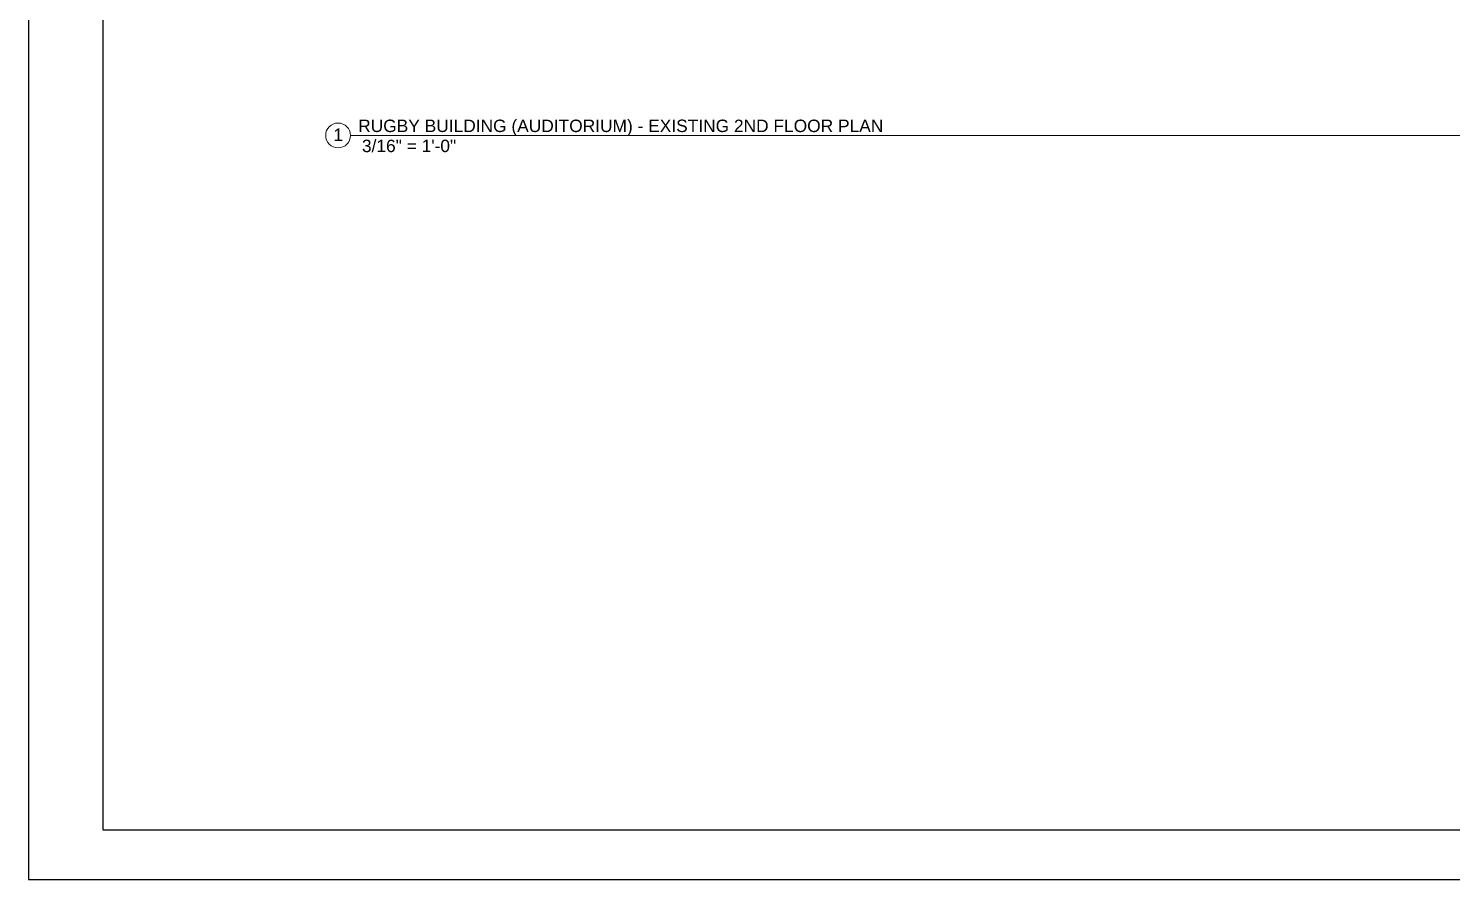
# Model space of a CAD drawing. Header units: inches. Extents: x -2078 to 106214, y -964 to 6385.
# Drawn here: x 39518 to 40435, y 2929 to 3477 of the extents above; entities that cross this region are included whole.
import ezdxf

# ---------------------------------------------------------------- set-up
doc = ezdxf.new("R2010")
doc.units = ezdxf.units.IN
doc.header["$MEASUREMENT"] = 0
doc.layers.add('A-ANNO', color=2, linetype='Continuous', lineweight=5)
doc.layers.add('A-TB', color=7, linetype='Continuous')
doc.styles.add('Arial_3', font='arial.ttf', dxfattribs={"height": 0.125})

# ---------------------------------------------------------------- blocks, each defined once
blk = doc.blocks.new('JC_TB_48x36 - JC_TB_4836-1441736-Floor Plans')
at = {"layer": 'A-TB'}
for p, q in [((-0.003, 24.012), (-0.003, -11.988)), ((0.747, 23.512), (0.747, -11.488)), ((0.747, -11.488), (47.497, -11.488)), ((-0.003, -11.988), (47.997, -11.988))]:
    blk.add_line(p, q, dxfattribs=at)
blk = doc.blocks.new('Viewport - View Title-2281-Floor Plans')
at = {"layer": 'A-ANNO'}
for start, end in [(0, 180), (180, 360)]:
    blk.add_arc((-0.125, 0), 0.125, start, end, dxfattribs=at)

msp = doc.modelspace()

# ---------------------------------------------------------------- texts
at = {"layer": 'A-ANNO', "char_height": 8, "attachment_point": 1, "style": 'Arial_3'}
for s, insert, width in [('1', (39714.404, 3412.334), 7.474), ('RUGBY BUILDING (AUDITORIUM) - EXISTING 2ND FLOOR PLAN ', (39730.358, 3418.002), 386.79511), (' 3/16" = 1\'-0"', (39729.667, 3405.106), 77.366)]:
    msp.add_mtext(s, dxfattribs=dict(at, insert=insert, width=width))

# ---------------------------------------------------------------- next in the draw order: block references
at = {"layer": 'A-TB', "xscale": 64, "yscale": 64, "zscale": 64}
msp.add_blockref('JC_TB_48x36 - JC_TB_4836-1441736-Floor Plans', (39518.08, 3695.863), dxfattribs=at)

# ---------------------------------------------------------------- next in the draw order: linework, layer by layer
at = {"layer": 'A-ANNO'}
msp.add_line((39725.409, 3407.796), (41265.273, 3407.796), dxfattribs=at)

# ---------------------------------------------------------------- next in the draw order: block references
at = {"layer": 'A-ANNO', "xscale": 64, "yscale": 64, "zscale": 64}
msp.add_blockref('Viewport - View Title-2281-Floor Plans', (39725.409, 3407.796), dxfattribs=at)

doc.saveas('drawing.dxf')
